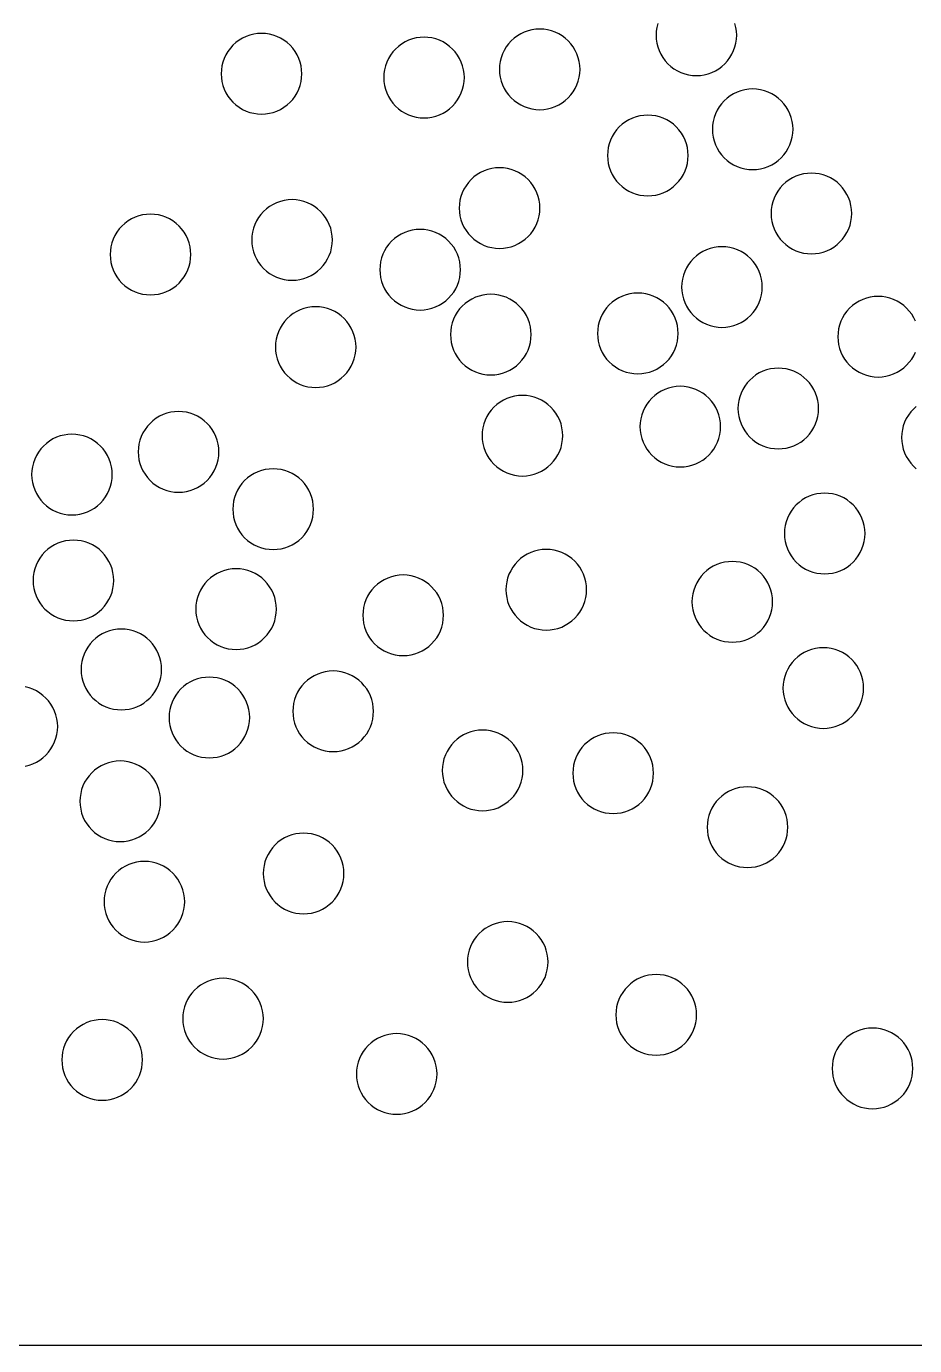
# Model space of a CAD drawing. Header units: millimetres. Extents: x 0 to 406, y 0 to 84.
# Drawn here: x 341.01 to 374.05, y 0 to 49.06 of the extents above; entities that cross this region are included whole.
import ezdxf

# ---------------------------------------------------------------- set-up
doc = ezdxf.new("R2010")
doc.units = ezdxf.units.MM

msp = doc.modelspace()

# ---------------------------------------------------------------- linework, layer by layer
at = {"color": 0}
for points in [[(0, 0), (0, 83.82), (406.4, 83.82), (406.4, 0), (0, 0)], [(364.494, 49.168), (364.459, 49.025), (364.437, 48.88), (364.43, 48.733), (364.437, 48.586), (364.459, 48.44), (364.494, 48.297), (364.544, 48.159), (364.607, 48.026), (364.683, 47.899), (364.77, 47.781), (364.869, 47.672), (364.978, 47.573), (365.096, 47.486), (365.223, 47.41), (365.356, 47.347), (365.494, 47.297), (365.637, 47.262), (365.783, 47.24), (365.93, 47.233), (366.077, 47.24), (366.222, 47.262), (366.365, 47.297), (366.504, 47.347), (366.637, 47.41), (366.763, 47.486), (366.881, 47.573), (366.99, 47.672)], [(366.99, 47.672), (367.089, 47.781), (367.177, 47.899), (367.253, 48.026), (367.316, 48.159), (367.365, 48.297), (367.401, 48.44), (367.423, 48.586), (367.43, 48.733), (367.423, 48.88), (367.401, 49.025), (367.365, 49.168)], [(350.816, 46.238), (350.915, 46.347), (351.002, 46.465), (351.078, 46.592), (351.141, 46.725), (351.191, 46.863), (351.226, 47.006), (351.248, 47.152), (351.255, 47.299), (351.248, 47.446), (351.226, 47.591), (351.191, 47.734), (351.141, 47.873), (351.078, 48.006), (351.002, 48.132), (350.915, 48.25), (350.816, 48.359), (350.707, 48.458), (350.589, 48.546), (350.462, 48.622), (350.329, 48.685), (350.191, 48.734), (350.048, 48.77), (349.902, 48.792), (349.755, 48.799), (349.608, 48.792), (349.463, 48.77), (349.32, 48.734), (349.181, 48.685), (349.048, 48.622), (348.922, 48.546), (348.804, 48.458), (348.694, 48.359), (348.596, 48.25), (348.508, 48.132), (348.432, 48.006), (348.369, 47.873), (348.32, 47.734), (348.284, 47.591), (348.262, 47.446), (348.255, 47.299), (348.262, 47.152), (348.284, 47.006), (348.32, 46.863), (348.369, 46.725), (348.432, 46.592), (348.508, 46.465), (348.596, 46.347), (348.694, 46.238), (348.804, 46.139), (348.922, 46.052), (349.048, 45.976), (349.181, 45.913), (349.32, 45.863), (349.463, 45.828), (349.608, 45.806), (349.755, 45.799), (349.902, 45.806), (350.048, 45.828), (350.191, 45.863), (350.329, 45.913), (350.462, 45.976), (350.589, 46.052), (350.707, 46.139), (350.816, 46.238)], [(356.861, 46.098), (356.96, 46.207), (357.047, 46.325), (357.123, 46.451), (357.186, 46.584), (357.236, 46.723), (357.271, 46.866), (357.293, 47.011), (357.3, 47.158), (357.293, 47.305), (357.271, 47.451), (357.236, 47.594), (357.186, 47.732), (357.123, 47.865), (357.047, 47.992), (356.96, 48.11), (356.861, 48.219), (356.752, 48.318), (356.634, 48.406), (356.507, 48.481), (356.374, 48.544), (356.236, 48.594), (356.093, 48.63), (355.947, 48.651), (355.8, 48.658), (355.653, 48.651), (355.508, 48.63), (355.365, 48.594), (355.226, 48.544), (355.093, 48.481), (354.967, 48.406), (354.849, 48.318), (354.74, 48.219), (354.641, 48.11), (354.553, 47.992), (354.477, 47.865), (354.414, 47.732), (354.365, 47.594), (354.329, 47.451), (354.307, 47.305), (354.3, 47.158), (354.307, 47.011), (354.329, 46.866), (354.365, 46.723), (354.414, 46.584), (354.477, 46.451), (354.553, 46.325), (354.641, 46.207), (354.74, 46.098), (354.849, 45.999), (354.967, 45.911), (355.093, 45.835), (355.226, 45.773), (355.365, 45.723), (355.508, 45.687), (355.653, 45.666), (355.8, 45.658), (355.947, 45.666), (356.093, 45.687), (356.236, 45.723), (356.374, 45.773), (356.507, 45.835), (356.634, 45.911), (356.752, 45.999), (356.861, 46.098)], [(361.164, 46.401), (361.262, 46.51), (361.35, 46.628), (361.426, 46.755), (361.489, 46.888), (361.538, 47.026), (361.574, 47.169), (361.596, 47.315), (361.603, 47.462), (361.596, 47.609), (361.574, 47.754), (361.538, 47.897), (361.489, 48.036), (361.426, 48.169), (361.35, 48.295), (361.262, 48.413), (361.164, 48.522), (361.055, 48.621), (360.936, 48.709), (360.81, 48.785), (360.677, 48.848), (360.538, 48.897), (360.396, 48.933), (360.25, 48.955), (360.103, 48.962), (359.956, 48.955), (359.81, 48.933), (359.668, 48.897), (359.529, 48.848), (359.396, 48.785), (359.27, 48.709), (359.151, 48.621), (359.042, 48.522), (358.943, 48.413), (358.856, 48.295), (358.78, 48.169), (358.717, 48.036), (358.668, 47.897), (358.632, 47.754), (358.61, 47.609), (358.603, 47.462), (358.61, 47.315), (358.632, 47.169), (358.668, 47.026), (358.717, 46.888), (358.78, 46.755), (358.856, 46.628), (358.943, 46.51), (359.042, 46.401), (359.151, 46.302), (359.27, 46.215), (359.396, 46.139), (359.529, 46.076), (359.668, 46.026), (359.81, 45.991), (359.956, 45.969), (360.103, 45.962), (360.25, 45.969), (360.396, 45.991), (360.538, 46.026), (360.677, 46.076), (360.81, 46.139), (360.936, 46.215), (361.055, 46.302), (361.164, 46.401)], [(369.083, 44.174), (369.182, 44.283), (369.27, 44.402), (369.345, 44.528), (369.408, 44.661), (369.458, 44.8), (369.494, 44.942), (369.515, 45.088), (369.523, 45.235), (369.515, 45.382), (369.494, 45.528), (369.458, 45.67), (369.408, 45.809), (369.345, 45.942), (369.27, 46.068), (369.182, 46.187), (369.083, 46.296), (368.974, 46.395), (368.856, 46.482), (368.73, 46.558), (368.597, 46.621), (368.458, 46.67), (368.315, 46.706), (368.17, 46.728), (368.023, 46.735), (367.876, 46.728), (367.73, 46.706), (367.587, 46.67), (367.449, 46.621), (367.315, 46.558), (367.189, 46.482), (367.071, 46.395), (366.962, 46.296), (366.863, 46.187), (366.775, 46.068), (366.7, 45.942), (366.637, 45.809), (366.587, 45.67), (366.551, 45.528), (366.53, 45.382), (366.523, 45.235), (366.53, 45.088), (366.551, 44.942), (366.587, 44.8), (366.637, 44.661), (366.7, 44.528), (366.775, 44.402), (366.863, 44.283), (366.962, 44.174), (367.071, 44.075), (367.189, 43.988), (367.315, 43.912), (367.449, 43.849), (367.587, 43.8), (367.73, 43.764), (367.876, 43.742), (368.023, 43.735), (368.17, 43.742), (368.315, 43.764), (368.458, 43.8), (368.597, 43.849), (368.73, 43.912), (368.856, 43.988), (368.974, 44.075), (369.083, 44.174)], [(365.183, 43.2), (365.282, 43.309), (365.37, 43.427), (365.445, 43.553), (365.508, 43.686), (365.558, 43.825), (365.594, 43.968), (365.615, 44.113), (365.623, 44.26), (365.615, 44.407), (365.594, 44.553), (365.558, 44.696), (365.508, 44.834), (365.445, 44.967), (365.37, 45.094), (365.282, 45.212), (365.183, 45.321), (365.074, 45.42), (364.956, 45.508), (364.83, 45.583), (364.697, 45.646), (364.558, 45.696), (364.415, 45.732), (364.27, 45.753), (364.123, 45.76), (363.976, 45.753), (363.83, 45.732), (363.687, 45.696), (363.549, 45.646), (363.415, 45.583), (363.289, 45.508), (363.171, 45.42), (363.062, 45.321), (362.963, 45.212), (362.875, 45.094), (362.8, 44.967), (362.737, 44.834), (362.687, 44.696), (362.651, 44.553), (362.63, 44.407), (362.623, 44.26), (362.63, 44.113), (362.651, 43.968), (362.687, 43.825), (362.737, 43.686), (362.8, 43.553), (362.875, 43.427), (362.963, 43.309), (363.062, 43.2), (363.171, 43.101), (363.289, 43.013), (363.415, 42.938), (363.549, 42.875), (363.687, 42.825), (363.83, 42.789), (363.976, 42.768), (364.123, 42.76), (364.27, 42.768), (364.415, 42.789), (364.558, 42.825), (364.697, 42.875), (364.83, 42.938), (364.956, 43.013), (365.074, 43.101), (365.183, 43.2)], [(359.669, 41.243), (359.768, 41.352), (359.856, 41.47), (359.931, 41.596), (359.994, 41.729), (360.044, 41.868), (360.08, 42.011), (360.101, 42.156), (360.108, 42.303), (360.101, 42.45), (360.08, 42.596), (360.044, 42.739), (359.994, 42.877), (359.931, 43.011), (359.856, 43.137), (359.768, 43.255), (359.669, 43.364), (359.56, 43.463), (359.442, 43.551), (359.315, 43.626), (359.182, 43.689), (359.044, 43.739), (358.901, 43.775), (358.755, 43.796), (358.608, 43.803), (358.461, 43.796), (358.316, 43.775), (358.173, 43.739), (358.034, 43.689), (357.901, 43.626), (357.775, 43.551), (357.657, 43.463), (357.548, 43.364), (357.449, 43.255), (357.361, 43.137), (357.285, 43.011), (357.223, 42.877), (357.173, 42.739), (357.137, 42.596), (357.116, 42.45), (357.108, 42.303), (357.116, 42.156), (357.137, 42.011), (357.173, 41.868), (357.223, 41.729), (357.285, 41.596), (357.361, 41.47), (357.449, 41.352), (357.548, 41.243), (357.657, 41.144), (357.775, 41.056), (357.901, 40.981), (358.034, 40.918), (358.173, 40.868), (358.316, 40.832), (358.461, 40.811), (358.608, 40.803), (358.755, 40.811), (358.901, 40.832), (359.044, 40.868), (359.182, 40.918), (359.315, 40.981), (359.442, 41.056), (359.56, 41.144), (359.669, 41.243)], [(371.269, 41.043), (371.368, 41.152), (371.456, 41.27), (371.531, 41.396), (371.594, 41.529), (371.644, 41.668), (371.68, 41.811), (371.701, 41.956), (371.709, 42.103), (371.701, 42.25), (371.68, 42.396), (371.644, 42.539), (371.594, 42.677), (371.531, 42.81), (371.456, 42.937), (371.368, 43.055), (371.269, 43.164), (371.16, 43.263), (371.042, 43.35), (370.916, 43.426), (370.783, 43.489), (370.644, 43.539), (370.501, 43.574), (370.356, 43.596), (370.209, 43.603), (370.061, 43.596), (369.916, 43.574), (369.773, 43.539), (369.634, 43.489), (369.501, 43.426), (369.375, 43.35), (369.257, 43.263), (369.148, 43.164), (369.049, 43.055), (368.961, 42.937), (368.886, 42.81), (368.823, 42.677), (368.773, 42.539), (368.737, 42.396), (368.716, 42.25), (368.709, 42.103), (368.716, 41.956), (368.737, 41.811), (368.773, 41.668), (368.823, 41.529), (368.886, 41.396), (368.961, 41.27), (369.049, 41.152), (369.148, 41.043), (369.257, 40.944), (369.375, 40.856), (369.501, 40.78), (369.634, 40.717), (369.773, 40.668), (369.916, 40.632), (370.061, 40.61), (370.209, 40.603), (370.356, 40.61), (370.501, 40.632), (370.644, 40.668), (370.783, 40.717), (370.916, 40.78), (371.042, 40.856), (371.16, 40.944), (371.269, 41.043)], [(351.952, 40.057), (352.051, 40.166), (352.139, 40.284), (352.214, 40.411), (352.277, 40.544), (352.327, 40.682), (352.363, 40.825), (352.384, 40.971), (352.392, 41.118), (352.384, 41.265), (352.363, 41.41), (352.327, 41.553), (352.277, 41.692), (352.214, 41.825), (352.139, 41.951), (352.051, 42.069), (351.952, 42.178), (351.843, 42.277), (351.725, 42.365), (351.599, 42.441), (351.466, 42.503), (351.327, 42.553), (351.184, 42.589), (351.039, 42.61), (350.892, 42.618), (350.745, 42.61), (350.599, 42.589), (350.456, 42.553), (350.318, 42.503), (350.184, 42.441), (350.058, 42.365), (349.94, 42.277), (349.831, 42.178), (349.732, 42.069), (349.644, 41.951), (349.569, 41.825), (349.506, 41.692), (349.456, 41.553), (349.42, 41.41), (349.399, 41.265), (349.392, 41.118), (349.399, 40.971), (349.42, 40.825), (349.456, 40.682), (349.506, 40.544), (349.569, 40.411), (349.644, 40.284), (349.732, 40.166), (349.831, 40.057), (349.94, 39.958), (350.058, 39.87), (350.184, 39.795), (350.318, 39.732), (350.456, 39.682), (350.599, 39.646), (350.745, 39.625), (350.892, 39.618), (351.039, 39.625), (351.184, 39.646), (351.327, 39.682), (351.466, 39.732), (351.599, 39.795), (351.725, 39.87), (351.843, 39.958), (351.952, 40.057)], [(346.686, 39.516), (346.785, 39.625), (346.872, 39.743), (346.948, 39.87), (347.011, 40.003), (347.06, 40.141), (347.096, 40.284), (347.118, 40.43), (347.125, 40.577), (347.118, 40.724), (347.096, 40.869), (347.06, 41.012), (347.011, 41.151), (346.948, 41.284), (346.872, 41.41), (346.785, 41.528), (346.686, 41.637), (346.577, 41.736), (346.458, 41.824), (346.332, 41.9), (346.199, 41.963), (346.06, 42.012), (345.918, 42.048), (345.772, 42.07), (345.625, 42.077), (345.478, 42.07), (345.332, 42.048), (345.19, 42.012), (345.051, 41.963), (344.918, 41.9), (344.792, 41.824), (344.673, 41.736), (344.564, 41.637), (344.465, 41.528), (344.378, 41.41), (344.302, 41.284), (344.239, 41.151), (344.19, 41.012), (344.154, 40.869), (344.132, 40.724), (344.125, 40.577), (344.132, 40.43), (344.154, 40.284), (344.19, 40.141), (344.239, 40.003), (344.302, 39.87), (344.378, 39.743), (344.465, 39.625), (344.564, 39.516), (344.673, 39.417), (344.792, 39.33), (344.918, 39.254), (345.051, 39.191), (345.19, 39.141), (345.332, 39.106), (345.478, 39.084), (345.625, 39.077), (345.772, 39.084), (345.918, 39.106), (346.06, 39.141), (346.199, 39.191), (346.332, 39.254), (346.458, 39.33), (346.577, 39.417), (346.686, 39.516)], [(356.715, 38.952), (356.814, 39.061), (356.902, 39.179), (356.977, 39.305), (357.04, 39.438), (357.09, 39.577), (357.126, 39.72), (357.147, 39.865), (357.154, 40.012), (357.147, 40.159), (357.126, 40.305), (357.09, 40.448), (357.04, 40.586), (356.977, 40.719), (356.902, 40.846), (356.814, 40.964), (356.715, 41.073), (356.606, 41.172), (356.488, 41.259), (356.362, 41.335), (356.228, 41.398), (356.09, 41.448), (355.947, 41.483), (355.801, 41.505), (355.654, 41.512), (355.507, 41.505), (355.362, 41.483), (355.219, 41.448), (355.08, 41.398), (354.947, 41.335), (354.821, 41.259), (354.703, 41.172), (354.594, 41.073), (354.495, 40.964), (354.407, 40.846), (354.332, 40.719), (354.269, 40.586), (354.219, 40.448), (354.183, 40.305), (354.162, 40.159), (354.154, 40.012), (354.162, 39.865), (354.183, 39.72), (354.219, 39.577), (354.269, 39.438), (354.332, 39.305), (354.407, 39.179), (354.495, 39.061), (354.594, 38.952), (354.703, 38.853), (354.821, 38.765), (354.947, 38.689), (355.08, 38.626), (355.219, 38.577), (355.362, 38.541), (355.507, 38.519), (355.654, 38.512), (355.801, 38.519), (355.947, 38.541), (356.09, 38.577), (356.228, 38.626), (356.362, 38.689), (356.488, 38.765), (356.606, 38.853), (356.715, 38.952)], [(367.943, 38.309), (368.042, 38.418), (368.129, 38.536), (368.205, 38.662), (368.268, 38.795), (368.318, 38.934), (368.353, 39.077), (368.375, 39.222), (368.382, 39.369), (368.375, 39.516), (368.353, 39.662), (368.318, 39.805), (368.268, 39.943), (368.205, 40.076), (368.129, 40.203), (368.042, 40.321), (367.943, 40.43), (367.834, 40.529), (367.715, 40.616), (367.589, 40.692), (367.456, 40.755), (367.318, 40.805), (367.175, 40.84), (367.029, 40.862), (366.882, 40.869), (366.735, 40.862), (366.589, 40.84), (366.447, 40.805), (366.308, 40.755), (366.175, 40.692), (366.049, 40.616), (365.931, 40.529), (365.821, 40.43), (365.723, 40.321), (365.635, 40.203), (365.559, 40.076), (365.496, 39.943), (365.447, 39.805), (365.411, 39.662), (365.389, 39.516), (365.382, 39.369), (365.389, 39.222), (365.411, 39.077), (365.447, 38.934), (365.496, 38.795), (365.559, 38.662), (365.635, 38.536), (365.723, 38.418), (365.821, 38.309), (365.931, 38.21), (366.049, 38.122), (366.175, 38.046), (366.308, 37.983), (366.447, 37.934), (366.589, 37.898), (366.735, 37.876), (366.882, 37.869), (367.029, 37.876), (367.175, 37.898), (367.318, 37.934), (367.456, 37.983), (367.589, 38.046), (367.715, 38.122), (367.834, 38.21), (367.943, 38.309)], [(359.344, 36.538), (359.443, 36.647), (359.531, 36.766), (359.606, 36.892), (359.669, 37.025), (359.719, 37.164), (359.755, 37.306), (359.776, 37.452), (359.783, 37.599), (359.776, 37.746), (359.755, 37.892), (359.719, 38.034), (359.669, 38.173), (359.606, 38.306), (359.531, 38.432), (359.443, 38.551), (359.344, 38.66), (359.235, 38.759), (359.117, 38.846), (358.99, 38.922), (358.857, 38.985), (358.719, 39.034), (358.576, 39.07), (358.43, 39.092), (358.283, 39.099), (358.136, 39.092), (357.991, 39.07), (357.848, 39.034), (357.709, 38.985), (357.576, 38.922), (357.45, 38.846), (357.332, 38.759), (357.223, 38.66), (357.124, 38.551), (357.036, 38.432), (356.961, 38.306), (356.898, 38.173), (356.848, 38.034), (356.812, 37.892), (356.791, 37.746), (356.783, 37.599), (356.791, 37.452), (356.812, 37.306), (356.848, 37.164), (356.898, 37.025), (356.961, 36.892), (357.036, 36.766), (357.124, 36.647), (357.223, 36.538), (357.332, 36.44), (357.45, 36.352), (357.576, 36.276), (357.709, 36.213), (357.848, 36.164), (357.991, 36.128), (358.136, 36.106), (358.283, 36.099), (358.43, 36.106), (358.576, 36.128), (358.719, 36.164), (358.857, 36.213), (358.99, 36.276), (359.117, 36.352), (359.235, 36.44), (359.344, 36.538)], [(364.812, 36.581), (364.911, 36.69), (364.999, 36.808), (365.074, 36.935), (365.137, 37.068), (365.187, 37.206), (365.223, 37.349), (365.244, 37.495), (365.252, 37.642), (365.244, 37.789), (365.223, 37.934), (365.187, 38.077), (365.137, 38.216), (365.074, 38.349), (364.999, 38.475), (364.911, 38.593), (364.812, 38.702), (364.703, 38.801), (364.585, 38.889), (364.459, 38.965), (364.326, 39.028), (364.187, 39.077), (364.044, 39.113), (363.899, 39.134), (363.752, 39.142), (363.605, 39.134), (363.459, 39.113), (363.316, 39.077), (363.178, 39.028), (363.045, 38.965), (362.918, 38.889), (362.8, 38.801), (362.691, 38.702), (362.592, 38.593), (362.504, 38.475), (362.429, 38.349), (362.366, 38.216), (362.316, 38.077), (362.28, 37.934), (362.259, 37.789), (362.252, 37.642), (362.259, 37.495), (362.28, 37.349), (362.316, 37.206), (362.366, 37.068), (362.429, 36.935), (362.504, 36.808), (362.592, 36.69), (362.691, 36.581), (362.8, 36.482), (362.918, 36.394), (363.045, 36.319), (363.178, 36.256), (363.316, 36.206), (363.459, 36.171), (363.605, 36.149), (363.752, 36.142), (363.899, 36.149), (364.044, 36.171), (364.187, 36.206), (364.326, 36.256), (364.459, 36.319), (364.585, 36.394), (364.703, 36.482), (364.812, 36.581)], [(374.075, 38.094), (374.012, 38.227), (373.937, 38.353), (373.849, 38.472), (373.75, 38.581), (373.641, 38.679), (373.523, 38.767), (373.396, 38.843), (373.263, 38.906), (373.125, 38.955), (372.982, 38.991), (372.836, 39.013), (372.689, 39.02), (372.542, 39.013), (372.397, 38.991), (372.254, 38.955), (372.115, 38.906), (371.982, 38.843), (371.856, 38.767), (371.738, 38.679), (371.629, 38.581), (371.53, 38.472), (371.442, 38.353), (371.366, 38.227), (371.304, 38.094), (371.254, 37.955), (371.218, 37.813), (371.197, 37.667), (371.189, 37.52), (371.197, 37.373), (371.218, 37.227), (371.254, 37.084), (371.304, 36.946), (371.366, 36.813), (371.442, 36.687), (371.53, 36.568), (371.629, 36.459), (371.738, 36.36), (371.856, 36.273), (371.982, 36.197), (372.115, 36.134), (372.254, 36.085), (372.397, 36.049), (372.542, 36.027), (372.689, 36.02), (372.836, 36.027), (372.982, 36.049), (373.125, 36.085), (373.263, 36.134), (373.396, 36.197), (373.523, 36.273), (373.641, 36.36), (373.75, 36.459)], [(352.831, 36.073), (352.93, 36.182), (353.017, 36.3), (353.093, 36.426), (353.156, 36.559), (353.206, 36.698), (353.241, 36.841), (353.263, 36.986), (353.27, 37.133), (353.263, 37.28), (353.241, 37.426), (353.206, 37.569), (353.156, 37.707), (353.093, 37.84), (353.017, 37.967), (352.93, 38.085), (352.831, 38.194), (352.722, 38.293), (352.603, 38.381), (352.477, 38.456), (352.344, 38.519), (352.206, 38.569), (352.063, 38.605), (351.917, 38.626), (351.77, 38.633), (351.623, 38.626), (351.477, 38.605), (351.335, 38.569), (351.196, 38.519), (351.063, 38.456), (350.937, 38.381), (350.819, 38.293), (350.709, 38.194), (350.611, 38.085), (350.523, 37.967), (350.447, 37.84), (350.384, 37.707), (350.335, 37.569), (350.299, 37.426), (350.277, 37.28), (350.27, 37.133), (350.277, 36.986), (350.299, 36.841), (350.335, 36.698), (350.384, 36.559), (350.447, 36.426), (350.523, 36.3), (350.611, 36.182), (350.709, 36.073), (350.819, 35.974), (350.937, 35.886), (351.063, 35.811), (351.196, 35.748), (351.335, 35.698), (351.477, 35.662), (351.623, 35.641), (351.77, 35.633), (351.917, 35.641), (352.063, 35.662), (352.206, 35.698), (352.344, 35.748), (352.477, 35.811), (352.603, 35.886), (352.722, 35.974), (352.831, 36.073)], [(373.75, 36.459), (373.849, 36.568), (373.937, 36.687), (374.012, 36.813), (374.075, 36.946)], [(370.036, 33.789), (370.135, 33.898), (370.223, 34.016), (370.298, 34.142), (370.361, 34.275), (370.411, 34.414), (370.447, 34.557), (370.468, 34.702), (370.476, 34.849), (370.468, 34.996), (370.447, 35.142), (370.411, 35.285), (370.361, 35.423), (370.298, 35.556), (370.223, 35.683), (370.135, 35.801), (370.036, 35.91), (369.927, 36.009), (369.809, 36.097), (369.683, 36.172), (369.55, 36.235), (369.411, 36.285), (369.268, 36.321), (369.123, 36.342), (368.976, 36.349), (368.829, 36.342), (368.683, 36.321), (368.54, 36.285), (368.402, 36.235), (368.268, 36.172), (368.142, 36.097), (368.024, 36.009), (367.915, 35.91), (367.816, 35.801), (367.728, 35.683), (367.653, 35.556), (367.59, 35.423), (367.54, 35.285), (367.504, 35.142), (367.483, 34.996), (367.476, 34.849), (367.483, 34.702), (367.504, 34.557), (367.54, 34.414), (367.59, 34.275), (367.653, 34.142), (367.728, 34.016), (367.816, 33.898), (367.915, 33.789), (368.024, 33.69), (368.142, 33.602), (368.268, 33.526), (368.402, 33.464), (368.54, 33.414), (368.683, 33.378), (368.829, 33.357), (368.976, 33.349), (369.123, 33.357), (369.268, 33.378), (369.411, 33.414), (369.55, 33.464), (369.683, 33.526), (369.809, 33.602), (369.927, 33.69), (370.036, 33.789)], [(360.52, 32.779), (360.618, 32.888), (360.706, 33.006), (360.782, 33.133), (360.845, 33.266), (360.894, 33.404), (360.93, 33.547), (360.952, 33.693), (360.959, 33.84), (360.952, 33.987), (360.93, 34.132), (360.894, 34.275), (360.845, 34.414), (360.782, 34.547), (360.706, 34.673), (360.618, 34.791), (360.52, 34.9), (360.41, 34.999), (360.292, 35.087), (360.166, 35.163), (360.033, 35.226), (359.894, 35.275), (359.751, 35.311), (359.606, 35.333), (359.459, 35.34), (359.312, 35.333), (359.166, 35.311), (359.023, 35.275), (358.885, 35.226), (358.752, 35.163), (358.626, 35.087), (358.507, 34.999), (358.398, 34.9), (358.299, 34.791), (358.212, 34.673), (358.136, 34.547), (358.073, 34.414), (358.023, 34.275), (357.988, 34.132), (357.966, 33.987), (357.959, 33.84), (357.966, 33.693), (357.988, 33.547), (358.023, 33.404), (358.073, 33.266), (358.136, 33.133), (358.212, 33.006), (358.299, 32.888), (358.398, 32.779), (358.507, 32.68), (358.626, 32.593), (358.752, 32.517), (358.885, 32.454), (359.023, 32.404), (359.166, 32.369), (359.312, 32.347), (359.459, 32.34), (359.606, 32.347), (359.751, 32.369), (359.894, 32.404), (360.033, 32.454), (360.166, 32.517), (360.292, 32.593), (360.41, 32.68), (360.52, 32.779)], [(366.391, 33.115), (366.49, 33.224), (366.578, 33.342), (366.653, 33.469), (366.716, 33.602), (366.766, 33.74), (366.801, 33.883), (366.823, 34.029), (366.83, 34.176), (366.823, 34.323), (366.801, 34.468), (366.766, 34.611), (366.716, 34.75), (366.653, 34.883), (366.578, 35.009), (366.49, 35.127), (366.391, 35.237), (366.282, 35.335), (366.164, 35.423), (366.037, 35.499), (365.904, 35.562), (365.766, 35.611), (365.623, 35.647), (365.477, 35.669), (365.33, 35.676), (365.183, 35.669), (365.038, 35.647), (364.895, 35.611), (364.756, 35.562), (364.623, 35.499), (364.497, 35.423), (364.379, 35.335), (364.27, 35.237), (364.171, 35.127), (364.083, 35.009), (364.007, 34.883), (363.944, 34.75), (363.895, 34.611), (363.859, 34.468), (363.838, 34.323), (363.83, 34.176), (363.838, 34.029), (363.859, 33.883), (363.895, 33.74), (363.944, 33.602), (364.007, 33.469), (364.083, 33.342), (364.171, 33.224), (364.27, 33.115), (364.379, 33.016), (364.497, 32.929), (364.623, 32.853), (364.756, 32.79), (364.895, 32.74), (365.038, 32.705), (365.183, 32.683), (365.33, 32.676), (365.477, 32.683), (365.623, 32.705), (365.766, 32.74), (365.904, 32.79), (366.037, 32.853), (366.164, 32.929), (366.282, 33.016), (366.391, 33.115)], [(374.11, 34.931), (374.001, 34.832), (373.902, 34.723), (373.814, 34.605), (373.738, 34.479), (373.675, 34.345), (373.626, 34.207), (373.59, 34.064), (373.568, 33.918), (373.561, 33.771), (373.568, 33.624), (373.59, 33.479), (373.626, 33.336), (373.675, 33.197), (373.738, 33.064), (373.814, 32.938), (373.902, 32.82), (374.001, 32.711), (374.11, 32.612)], [(347.73, 32.177), (347.828, 32.286), (347.916, 32.404), (347.992, 32.531), (348.055, 32.664), (348.104, 32.802), (348.14, 32.945), (348.162, 33.091), (348.169, 33.238), (348.162, 33.385), (348.14, 33.53), (348.104, 33.673), (348.055, 33.812), (347.992, 33.945), (347.916, 34.071), (347.828, 34.189), (347.73, 34.298), (347.62, 34.397), (347.502, 34.485), (347.376, 34.561), (347.243, 34.624), (347.104, 34.673), (346.962, 34.709), (346.816, 34.731), (346.669, 34.738), (346.522, 34.731), (346.376, 34.709), (346.233, 34.673), (346.095, 34.624), (345.962, 34.561), (345.836, 34.485), (345.717, 34.397), (345.608, 34.298), (345.509, 34.189), (345.422, 34.071), (345.346, 33.945), (345.283, 33.812), (345.233, 33.673), (345.198, 33.53), (345.176, 33.385), (345.169, 33.238), (345.176, 33.091), (345.198, 32.945), (345.233, 32.802), (345.283, 32.664), (345.346, 32.531), (345.422, 32.404), (345.509, 32.286), (345.608, 32.177), (345.717, 32.078), (345.836, 31.991), (345.962, 31.915), (346.095, 31.852), (346.233, 31.802), (346.376, 31.767), (346.522, 31.745), (346.669, 31.738), (346.816, 31.745), (346.962, 31.767), (347.104, 31.802), (347.243, 31.852), (347.376, 31.915), (347.502, 31.991), (347.62, 32.078), (347.73, 32.177)], [(343.764, 31.333), (343.863, 31.442), (343.951, 31.56), (344.027, 31.687), (344.09, 31.82), (344.139, 31.958), (344.175, 32.101), (344.197, 32.247), (344.204, 32.394), (344.197, 32.541), (344.175, 32.686), (344.139, 32.829), (344.09, 32.968), (344.027, 33.101), (343.951, 33.227), (343.863, 33.345), (343.764, 33.454), (343.655, 33.553), (343.537, 33.641), (343.411, 33.717), (343.278, 33.78), (343.139, 33.829), (342.996, 33.865), (342.851, 33.886), (342.704, 33.894), (342.557, 33.886), (342.411, 33.865), (342.268, 33.829), (342.13, 33.78), (341.997, 33.717), (341.87, 33.641), (341.752, 33.553), (341.643, 33.454), (341.544, 33.345), (341.457, 33.227), (341.381, 33.101), (341.318, 32.968), (341.268, 32.829), (341.233, 32.686), (341.211, 32.541), (341.204, 32.394), (341.211, 32.247), (341.233, 32.101), (341.268, 31.958), (341.318, 31.82), (341.381, 31.687), (341.457, 31.56), (341.544, 31.442), (341.643, 31.333), (341.752, 31.234), (341.87, 31.146), (341.997, 31.071), (342.13, 31.008), (342.268, 30.958), (342.411, 30.923), (342.557, 30.901), (342.704, 30.894), (342.851, 30.901), (342.996, 30.923), (343.139, 30.958), (343.278, 31.008), (343.411, 31.071), (343.537, 31.146), (343.655, 31.234), (343.764, 31.333)], [(351.249, 30.046), (351.348, 30.155), (351.436, 30.273), (351.511, 30.4), (351.574, 30.533), (351.624, 30.671), (351.66, 30.814), (351.681, 30.96), (351.688, 31.107), (351.681, 31.254), (351.66, 31.399), (351.624, 31.542), (351.574, 31.681), (351.511, 31.814), (351.436, 31.94), (351.348, 32.058), (351.249, 32.167), (351.14, 32.266), (351.022, 32.354), (350.895, 32.429), (350.762, 32.492), (350.624, 32.542), (350.481, 32.578), (350.335, 32.599), (350.188, 32.607), (350.041, 32.599), (349.896, 32.578), (349.753, 32.542), (349.614, 32.492), (349.481, 32.429), (349.355, 32.354), (349.237, 32.266), (349.128, 32.167), (349.029, 32.058), (348.941, 31.94), (348.865, 31.814), (348.803, 31.681), (348.753, 31.542), (348.717, 31.399), (348.696, 31.254), (348.688, 31.107), (348.696, 30.96), (348.717, 30.814), (348.753, 30.671), (348.803, 30.533), (348.865, 30.4), (348.941, 30.273), (349.029, 30.155), (349.128, 30.046), (349.237, 29.947), (349.355, 29.859), (349.481, 29.784), (349.614, 29.721), (349.753, 29.671), (349.896, 29.635), (350.041, 29.614), (350.188, 29.607), (350.335, 29.614), (350.481, 29.635), (350.624, 29.671), (350.762, 29.721), (350.895, 29.784), (351.022, 29.859), (351.14, 29.947), (351.249, 30.046)], [(371.762, 29.141), (371.861, 29.25), (371.948, 29.368), (372.024, 29.495), (372.087, 29.628), (372.137, 29.766), (372.172, 29.909), (372.194, 30.055), (372.201, 30.202), (372.194, 30.349), (372.172, 30.494), (372.137, 30.637), (372.087, 30.776), (372.024, 30.909), (371.948, 31.035), (371.861, 31.153), (371.762, 31.262), (371.653, 31.361), (371.535, 31.449), (371.408, 31.525), (371.275, 31.588), (371.137, 31.637), (370.994, 31.673), (370.848, 31.695), (370.701, 31.702), (370.554, 31.695), (370.409, 31.673), (370.266, 31.637), (370.127, 31.588), (369.994, 31.525), (369.868, 31.449), (369.75, 31.361), (369.641, 31.262), (369.542, 31.153), (369.454, 31.035), (369.378, 30.909), (369.315, 30.776), (369.266, 30.637), (369.23, 30.494), (369.208, 30.349), (369.201, 30.202), (369.208, 30.055), (369.23, 29.909), (369.266, 29.766), (369.315, 29.628), (369.378, 29.495), (369.454, 29.368), (369.542, 29.25), (369.641, 29.141), (369.75, 29.042), (369.868, 28.955), (369.994, 28.879), (370.127, 28.816), (370.266, 28.766), (370.409, 28.731), (370.554, 28.709), (370.701, 28.702), (370.848, 28.709), (370.994, 28.731), (371.137, 28.766), (371.275, 28.816), (371.408, 28.879), (371.535, 28.955), (371.653, 29.042), (371.762, 29.141)], [(343.82, 27.394), (343.919, 27.503), (344.007, 27.621), (344.082, 27.747), (344.145, 27.881), (344.195, 28.019), (344.231, 28.162), (344.252, 28.308), (344.259, 28.455), (344.252, 28.602), (344.231, 28.747), (344.195, 28.89), (344.145, 29.029), (344.082, 29.162), (344.007, 29.288), (343.919, 29.406), (343.82, 29.515), (343.711, 29.614), (343.593, 29.702), (343.467, 29.777), (343.333, 29.84), (343.195, 29.89), (343.052, 29.926), (342.906, 29.947), (342.759, 29.955), (342.612, 29.947), (342.467, 29.926), (342.324, 29.89), (342.185, 29.84), (342.052, 29.777), (341.926, 29.702), (341.808, 29.614), (341.699, 29.515), (341.6, 29.406), (341.512, 29.288), (341.437, 29.162), (341.374, 29.029), (341.324, 28.89), (341.288, 28.747), (341.267, 28.602), (341.259, 28.455), (341.267, 28.308), (341.288, 28.162), (341.324, 28.019), (341.374, 27.881), (341.437, 27.747), (341.512, 27.621), (341.6, 27.503), (341.699, 27.394), (341.808, 27.295), (341.926, 27.207), (342.052, 27.132), (342.185, 27.069), (342.324, 27.019), (342.467, 26.983), (342.612, 26.962), (342.759, 26.955), (342.906, 26.962), (343.052, 26.983), (343.195, 27.019), (343.333, 27.069), (343.467, 27.132), (343.593, 27.207), (343.711, 27.295), (343.82, 27.394)], [(361.406, 27.05), (361.505, 27.159), (361.592, 27.277), (361.668, 27.403), (361.731, 27.536), (361.78, 27.675), (361.816, 27.818), (361.838, 27.963), (361.845, 28.11), (361.838, 28.257), (361.816, 28.403), (361.78, 28.546), (361.731, 28.684), (361.668, 28.817), (361.592, 28.944), (361.505, 29.062), (361.406, 29.171), (361.297, 29.27), (361.178, 29.357), (361.052, 29.433), (360.919, 29.496), (360.78, 29.546), (360.638, 29.581), (360.492, 29.603), (360.345, 29.61), (360.198, 29.603), (360.052, 29.581), (359.91, 29.546), (359.771, 29.496), (359.638, 29.433), (359.512, 29.357), (359.393, 29.27), (359.284, 29.171), (359.186, 29.062), (359.098, 28.944), (359.022, 28.817), (358.959, 28.684), (358.91, 28.546), (358.874, 28.403), (358.852, 28.257), (358.845, 28.11), (358.852, 27.963), (358.874, 27.818), (358.91, 27.675), (358.959, 27.536), (359.022, 27.403), (359.098, 27.277), (359.186, 27.159), (359.284, 27.05), (359.393, 26.951), (359.512, 26.863), (359.638, 26.787), (359.771, 26.724), (359.91, 26.675), (360.052, 26.639), (360.198, 26.617), (360.345, 26.61), (360.492, 26.617), (360.638, 26.639), (360.78, 26.675), (360.919, 26.724), (361.052, 26.787), (361.178, 26.863), (361.297, 26.951), (361.406, 27.05)], [(368.327, 26.6), (368.426, 26.71), (368.513, 26.828), (368.589, 26.954), (368.652, 27.087), (368.702, 27.226), (368.737, 27.369), (368.759, 27.514), (368.766, 27.661), (368.759, 27.808), (368.737, 27.954), (368.702, 28.097), (368.652, 28.235), (368.589, 28.368), (368.513, 28.495), (368.426, 28.613), (368.327, 28.722), (368.218, 28.821), (368.1, 28.908), (367.973, 28.984), (367.84, 29.047), (367.702, 29.097), (367.559, 29.132), (367.413, 29.154), (367.266, 29.161), (367.119, 29.154), (366.974, 29.132), (366.831, 29.097), (366.692, 29.047), (366.559, 28.984), (366.433, 28.908), (366.315, 28.821), (366.206, 28.722), (366.107, 28.613), (366.019, 28.495), (365.943, 28.368), (365.88, 28.235), (365.831, 28.097), (365.795, 27.954), (365.773, 27.808), (365.766, 27.661), (365.773, 27.514), (365.795, 27.369), (365.831, 27.226), (365.88, 27.087), (365.943, 26.954), (366.019, 26.828), (366.107, 26.71), (366.206, 26.6), (366.315, 26.502), (366.433, 26.414), (366.559, 26.338), (366.692, 26.275), (366.831, 26.226), (366.974, 26.19), (367.119, 26.168), (367.266, 26.161), (367.413, 26.168), (367.559, 26.19), (367.702, 26.226), (367.84, 26.275), (367.973, 26.338), (368.1, 26.414), (368.218, 26.502), (368.327, 26.6)], [(349.87, 26.329), (349.969, 26.438), (350.057, 26.556), (350.133, 26.682), (350.196, 26.815), (350.245, 26.954), (350.281, 27.097), (350.302, 27.242), (350.31, 27.389), (350.302, 27.536), (350.281, 27.682), (350.245, 27.825), (350.196, 27.963), (350.133, 28.097), (350.057, 28.223), (349.969, 28.341), (349.87, 28.45), (349.761, 28.549), (349.643, 28.637), (349.517, 28.712), (349.384, 28.775), (349.245, 28.825), (349.102, 28.861), (348.957, 28.882), (348.81, 28.889), (348.663, 28.882), (348.517, 28.861), (348.374, 28.825), (348.236, 28.775), (348.103, 28.712), (347.976, 28.637), (347.858, 28.549), (347.749, 28.45), (347.65, 28.341), (347.563, 28.223), (347.487, 28.097), (347.424, 27.963), (347.374, 27.825), (347.339, 27.682), (347.317, 27.536), (347.31, 27.389), (347.317, 27.242), (347.339, 27.097), (347.374, 26.954), (347.424, 26.815), (347.487, 26.682), (347.563, 26.556), (347.65, 26.438), (347.749, 26.329), (347.858, 26.23), (347.976, 26.142), (348.103, 26.067), (348.236, 26.004), (348.374, 25.954), (348.517, 25.918), (348.663, 25.897), (348.81, 25.889), (348.957, 25.897), (349.102, 25.918), (349.245, 25.954), (349.384, 26.004), (349.517, 26.067), (349.643, 26.142), (349.761, 26.23), (349.87, 26.329)], [(356.083, 26.098), (356.182, 26.207), (356.27, 26.325), (356.345, 26.452), (356.408, 26.585), (356.458, 26.723), (356.494, 26.866), (356.515, 27.012), (356.523, 27.159), (356.515, 27.306), (356.494, 27.451), (356.458, 27.594), (356.408, 27.733), (356.345, 27.866), (356.27, 27.992), (356.182, 28.11), (356.083, 28.22), (355.974, 28.318), (355.856, 28.406), (355.73, 28.482), (355.597, 28.545), (355.458, 28.594), (355.315, 28.63), (355.17, 28.652), (355.023, 28.659), (354.876, 28.652), (354.73, 28.63), (354.587, 28.594), (354.449, 28.545), (354.316, 28.482), (354.189, 28.406), (354.071, 28.318), (353.962, 28.22), (353.863, 28.11), (353.775, 27.992), (353.7, 27.866), (353.637, 27.733), (353.587, 27.594), (353.551, 27.451), (353.53, 27.306), (353.523, 27.159), (353.53, 27.012), (353.551, 26.866), (353.587, 26.723), (353.637, 26.585), (353.7, 26.452), (353.775, 26.325), (353.863, 26.207), (353.962, 26.098), (354.071, 25.999), (354.189, 25.912), (354.316, 25.836), (354.449, 25.773), (354.587, 25.723), (354.73, 25.688), (354.876, 25.666), (355.023, 25.659), (355.17, 25.666), (355.315, 25.688), (355.458, 25.723), (355.597, 25.773), (355.73, 25.836), (355.856, 25.912), (355.974, 25.999), (356.083, 26.098)], [(345.601, 24.084), (345.7, 24.194), (345.788, 24.312), (345.864, 24.438), (345.927, 24.571), (345.976, 24.71), (346.012, 24.852), (346.034, 24.998), (346.041, 25.145), (346.034, 25.292), (346.012, 25.438), (345.976, 25.581), (345.927, 25.719), (345.864, 25.852), (345.788, 25.978), (345.7, 26.097), (345.601, 26.206), (345.492, 26.305), (345.374, 26.392), (345.248, 26.468), (345.115, 26.531), (344.976, 26.581), (344.833, 26.616), (344.688, 26.638), (344.541, 26.645), (344.394, 26.638), (344.248, 26.616), (344.105, 26.581), (343.967, 26.531), (343.834, 26.468), (343.707, 26.392), (343.589, 26.305), (343.48, 26.206), (343.381, 26.097), (343.294, 25.978), (343.218, 25.852), (343.155, 25.719), (343.105, 25.581), (343.07, 25.438), (343.048, 25.292), (343.041, 25.145), (343.048, 24.998), (343.07, 24.852), (343.105, 24.71), (343.155, 24.571), (343.218, 24.438), (343.294, 24.312), (343.381, 24.194), (343.48, 24.084), (343.589, 23.986), (343.707, 23.898), (343.834, 23.822), (343.967, 23.759), (344.105, 23.71), (344.248, 23.674), (344.394, 23.652), (344.541, 23.645), (344.688, 23.652), (344.833, 23.674), (344.976, 23.71), (345.115, 23.759), (345.248, 23.822), (345.374, 23.898), (345.492, 23.986), (345.601, 24.084)], [(371.711, 23.394), (371.81, 23.503), (371.898, 23.621), (371.973, 23.747), (372.036, 23.88), (372.086, 24.019), (372.122, 24.162), (372.143, 24.307), (372.151, 24.454), (372.143, 24.601), (372.122, 24.747), (372.086, 24.89), (372.036, 25.028), (371.973, 25.161), (371.898, 25.288), (371.81, 25.406), (371.711, 25.515), (371.602, 25.614), (371.484, 25.702), (371.358, 25.777), (371.225, 25.84), (371.086, 25.89), (370.943, 25.926), (370.798, 25.947), (370.651, 25.954), (370.503, 25.947), (370.358, 25.926), (370.215, 25.89), (370.076, 25.84), (369.943, 25.777), (369.817, 25.702), (369.699, 25.614), (369.59, 25.515), (369.491, 25.406), (369.403, 25.288), (369.328, 25.161), (369.265, 25.028), (369.215, 24.89), (369.179, 24.747), (369.158, 24.601), (369.151, 24.454), (369.158, 24.307), (369.179, 24.162), (369.215, 24.019), (369.265, 23.88), (369.328, 23.747), (369.403, 23.621), (369.491, 23.503), (369.59, 23.394), (369.699, 23.295), (369.817, 23.207), (369.943, 23.131), (370.076, 23.069), (370.215, 23.019), (370.358, 22.983), (370.503, 22.962), (370.651, 22.954), (370.798, 22.962), (370.943, 22.983), (371.086, 23.019), (371.225, 23.069), (371.358, 23.131), (371.484, 23.207), (371.602, 23.295), (371.711, 23.394)], [(353.48, 22.529), (353.579, 22.638), (353.667, 22.756), (353.742, 22.882), (353.805, 23.015), (353.855, 23.154), (353.89, 23.297), (353.912, 23.442), (353.919, 23.589), (353.912, 23.736), (353.89, 23.882), (353.855, 24.025), (353.805, 24.163), (353.742, 24.296), (353.667, 24.423), (353.579, 24.541), (353.48, 24.65), (353.371, 24.749), (353.253, 24.836), (353.126, 24.912), (352.993, 24.975), (352.855, 25.025), (352.712, 25.06), (352.566, 25.082), (352.419, 25.089), (352.272, 25.082), (352.127, 25.06), (351.984, 25.025), (351.845, 24.975), (351.712, 24.912), (351.586, 24.836), (351.468, 24.749), (351.359, 24.65), (351.26, 24.541), (351.172, 24.423), (351.096, 24.296), (351.033, 24.163), (350.984, 24.025), (350.948, 23.882), (350.927, 23.736), (350.919, 23.589), (350.927, 23.442), (350.948, 23.297), (350.984, 23.154), (351.033, 23.015), (351.096, 22.882), (351.172, 22.756), (351.26, 22.638), (351.359, 22.529), (351.468, 22.43), (351.586, 22.342), (351.712, 22.266), (351.845, 22.203), (351.984, 22.154), (352.127, 22.118), (352.272, 22.096), (352.419, 22.089), (352.566, 22.096), (352.712, 22.118), (352.855, 22.154), (352.993, 22.203), (353.126, 22.266), (353.253, 22.342), (353.371, 22.43), (353.48, 22.529)], [(348.876, 22.298), (348.974, 22.407), (349.062, 22.526), (349.138, 22.652), (349.201, 22.785), (349.25, 22.924), (349.286, 23.066), (349.308, 23.212), (349.315, 23.359), (349.308, 23.506), (349.286, 23.652), (349.25, 23.794), (349.201, 23.933), (349.138, 24.066), (349.062, 24.192), (348.974, 24.311), (348.876, 24.42), (348.767, 24.519), (348.648, 24.606), (348.522, 24.682), (348.389, 24.745), (348.25, 24.794), (348.108, 24.83), (347.962, 24.852), (347.815, 24.859), (347.668, 24.852), (347.522, 24.83), (347.38, 24.794), (347.241, 24.745), (347.108, 24.682), (346.982, 24.606), (346.863, 24.519), (346.754, 24.42), (346.655, 24.311), (346.568, 24.192), (346.492, 24.066), (346.429, 23.933), (346.38, 23.794), (346.344, 23.652), (346.322, 23.506), (346.315, 23.359), (346.322, 23.212), (346.344, 23.066), (346.38, 22.924), (346.429, 22.785), (346.492, 22.652), (346.568, 22.526), (346.655, 22.407), (346.754, 22.298), (346.863, 22.199), (346.982, 22.112), (347.108, 22.036), (347.241, 21.973), (347.38, 21.924), (347.522, 21.888), (347.668, 21.866), (347.815, 21.859), (347.962, 21.866), (348.108, 21.888), (348.25, 21.924), (348.389, 21.973), (348.522, 22.036), (348.648, 22.112), (348.767, 22.199), (348.876, 22.298)], [(341.734, 21.962), (341.833, 22.071), (341.92, 22.189), (341.996, 22.316), (342.059, 22.449), (342.109, 22.587), (342.144, 22.73), (342.166, 22.876), (342.173, 23.023), (342.166, 23.17), (342.144, 23.315), (342.109, 23.458), (342.059, 23.597), (341.996, 23.73), (341.92, 23.856), (341.833, 23.974), (341.734, 24.083), (341.625, 24.182), (341.507, 24.27), (341.38, 24.346), (341.247, 24.409), (341.109, 24.458), (340.966, 24.494)], [(359.038, 20.33), (359.137, 20.439), (359.225, 20.558), (359.3, 20.684), (359.363, 20.817), (359.413, 20.956), (359.449, 21.098), (359.47, 21.244), (359.477, 21.391), (359.47, 21.538), (359.449, 21.684), (359.413, 21.826), (359.363, 21.965), (359.3, 22.098), (359.225, 22.224), (359.137, 22.343), (359.038, 22.452), (358.929, 22.55), (358.811, 22.638), (358.684, 22.714), (358.551, 22.777), (358.413, 22.826), (358.27, 22.862), (358.124, 22.884), (357.977, 22.891), (357.83, 22.884), (357.685, 22.862), (357.542, 22.826), (357.403, 22.777), (357.27, 22.714), (357.144, 22.638), (357.026, 22.55), (356.917, 22.452), (356.818, 22.343), (356.73, 22.224), (356.654, 22.098), (356.592, 21.965), (356.542, 21.826), (356.506, 21.684), (356.485, 21.538), (356.477, 21.391), (356.485, 21.244), (356.506, 21.098), (356.542, 20.956), (356.592, 20.817), (356.654, 20.684), (356.73, 20.558), (356.818, 20.439), (356.917, 20.33), (357.026, 20.231), (357.144, 20.144), (357.27, 20.068), (357.403, 20.005), (357.542, 19.956), (357.685, 19.92), (357.83, 19.898), (357.977, 19.891), (358.124, 19.898), (358.27, 19.92), (358.413, 19.956), (358.551, 20.005), (358.684, 20.068), (358.811, 20.144), (358.929, 20.231), (359.038, 20.33)], [(363.895, 20.228), (363.994, 20.337), (364.081, 20.455), (364.157, 20.581), (364.22, 20.714), (364.27, 20.853), (364.305, 20.996), (364.327, 21.141), (364.334, 21.288), (364.327, 21.435), (364.305, 21.581), (364.27, 21.724), (364.22, 21.862), (364.157, 21.995), (364.081, 22.122), (363.994, 22.24), (363.895, 22.349), (363.786, 22.448), (363.667, 22.536), (363.541, 22.611), (363.408, 22.674), (363.27, 22.724), (363.127, 22.76), (362.981, 22.781), (362.834, 22.788), (362.687, 22.781), (362.542, 22.76), (362.399, 22.724), (362.26, 22.674), (362.127, 22.611), (362.001, 22.536), (361.883, 22.448), (361.773, 22.349), (361.675, 22.24), (361.587, 22.122), (361.511, 21.995), (361.448, 21.862), (361.399, 21.724), (361.363, 21.581), (361.341, 21.435), (361.334, 21.288), (361.341, 21.141), (361.363, 20.996), (361.399, 20.853), (361.448, 20.714), (361.511, 20.581), (361.587, 20.455), (361.675, 20.337), (361.773, 20.228), (361.883, 20.129), (362.001, 20.041), (362.127, 19.965), (362.26, 19.903), (362.399, 19.853), (362.542, 19.817), (362.687, 19.796), (362.834, 19.788), (362.981, 19.796), (363.127, 19.817), (363.27, 19.853), (363.408, 19.903), (363.541, 19.965), (363.667, 20.041), (363.786, 20.129), (363.895, 20.228)], [(340.966, 21.552), (341.109, 21.587), (341.247, 21.637), (341.38, 21.7), (341.507, 21.775), (341.625, 21.863), (341.734, 21.962)], [(345.56, 19.181), (345.659, 19.29), (345.747, 19.408), (345.823, 19.534), (345.886, 19.668), (345.935, 19.806), (345.971, 19.949), (345.992, 20.095), (346, 20.242), (345.992, 20.389), (345.971, 20.534), (345.935, 20.677), (345.886, 20.816), (345.823, 20.949), (345.747, 21.075), (345.659, 21.193), (345.56, 21.302), (345.451, 21.401), (345.333, 21.489), (345.207, 21.564), (345.074, 21.627), (344.935, 21.677), (344.792, 21.713), (344.647, 21.734), (344.5, 21.742), (344.353, 21.734), (344.207, 21.713), (344.064, 21.677), (343.926, 21.627), (343.793, 21.564), (343.666, 21.489), (343.548, 21.401), (343.439, 21.302), (343.34, 21.193), (343.252, 21.075), (343.177, 20.949), (343.114, 20.816), (343.064, 20.677), (343.029, 20.534), (343.007, 20.389), (343, 20.242), (343.007, 20.095), (343.029, 19.949), (343.064, 19.806), (343.114, 19.668), (343.177, 19.534), (343.252, 19.408), (343.34, 19.29), (343.439, 19.181), (343.548, 19.082), (343.666, 18.994), (343.793, 18.919), (343.926, 18.856), (344.064, 18.806), (344.207, 18.77), (344.353, 18.749), (344.5, 18.742), (344.647, 18.749), (344.792, 18.77), (344.935, 18.806), (345.074, 18.856), (345.207, 18.919), (345.333, 18.994), (345.451, 19.082), (345.56, 19.181)], [(368.892, 18.219), (368.99, 18.328), (369.078, 18.446), (369.154, 18.572), (369.217, 18.705), (369.266, 18.844), (369.302, 18.987), (369.324, 19.132), (369.331, 19.279), (369.324, 19.426), (369.302, 19.572), (369.266, 19.715), (369.217, 19.853), (369.154, 19.986), (369.078, 20.113), (368.99, 20.231), (368.892, 20.34), (368.782, 20.439), (368.664, 20.527), (368.538, 20.602), (368.405, 20.665), (368.266, 20.715), (368.123, 20.751), (367.978, 20.772), (367.831, 20.779), (367.684, 20.772), (367.538, 20.751), (367.395, 20.715), (367.257, 20.665), (367.124, 20.602), (366.997, 20.527), (366.879, 20.439), (366.77, 20.34), (366.671, 20.231), (366.584, 20.113), (366.508, 19.986), (366.445, 19.853), (366.395, 19.715), (366.36, 19.572), (366.338, 19.426), (366.331, 19.279), (366.338, 19.132), (366.36, 18.987), (366.395, 18.844), (366.445, 18.705), (366.508, 18.572), (366.584, 18.446), (366.671, 18.328), (366.77, 18.219), (366.879, 18.12), (366.997, 18.032), (367.124, 17.957), (367.257, 17.894), (367.395, 17.844), (367.538, 17.808), (367.684, 17.787), (367.831, 17.779), (367.978, 17.787), (368.123, 17.808), (368.266, 17.844), (368.405, 17.894), (368.538, 17.957), (368.664, 18.032), (368.782, 18.12), (368.892, 18.219)], [(352.38, 16.497), (352.479, 16.607), (352.567, 16.725), (352.643, 16.851), (352.706, 16.984), (352.755, 17.123), (352.791, 17.266), (352.813, 17.411), (352.82, 17.558), (352.813, 17.705), (352.791, 17.851), (352.755, 17.994), (352.706, 18.132), (352.643, 18.265), (352.567, 18.391), (352.479, 18.51), (352.38, 18.619), (352.271, 18.718), (352.153, 18.805), (352.027, 18.881), (351.894, 18.944), (351.755, 18.994), (351.612, 19.029), (351.467, 19.051), (351.32, 19.058), (351.173, 19.051), (351.027, 19.029), (350.884, 18.994), (350.746, 18.944), (350.613, 18.881), (350.486, 18.805), (350.368, 18.718), (350.259, 18.619), (350.16, 18.51), (350.073, 18.391), (349.997, 18.265), (349.934, 18.132), (349.884, 17.994), (349.849, 17.851), (349.827, 17.705), (349.82, 17.558), (349.827, 17.411), (349.849, 17.266), (349.884, 17.123), (349.934, 16.984), (349.997, 16.851), (350.073, 16.725), (350.16, 16.607), (350.259, 16.497), (350.368, 16.399), (350.486, 16.311), (350.613, 16.235), (350.746, 16.172), (350.884, 16.123), (351.027, 16.087), (351.173, 16.065), (351.32, 16.058), (351.467, 16.065), (351.612, 16.087), (351.755, 16.123), (351.894, 16.172), (352.027, 16.235), (352.153, 16.311), (352.271, 16.399), (352.38, 16.497)], [(346.459, 15.449), (346.558, 15.558), (346.646, 15.676), (346.722, 15.802), (346.784, 15.935), (346.834, 16.074), (346.87, 16.217), (346.891, 16.362), (346.899, 16.509), (346.891, 16.656), (346.87, 16.802), (346.834, 16.945), (346.784, 17.083), (346.722, 17.216), (346.646, 17.343), (346.558, 17.461), (346.459, 17.57), (346.35, 17.669), (346.232, 17.756), (346.106, 17.832), (345.973, 17.895), (345.834, 17.945), (345.691, 17.98), (345.546, 18.002), (345.399, 18.009), (345.252, 18.002), (345.106, 17.98), (344.963, 17.945), (344.825, 17.895), (344.692, 17.832), (344.565, 17.756), (344.447, 17.669), (344.338, 17.57), (344.239, 17.461), (344.151, 17.343), (344.076, 17.216), (344.013, 17.083), (343.963, 16.945), (343.927, 16.802), (343.906, 16.656), (343.899, 16.509), (343.906, 16.362), (343.927, 16.217), (343.963, 16.074), (344.013, 15.935), (344.076, 15.802), (344.151, 15.676), (344.239, 15.558), (344.338, 15.449), (344.447, 15.35), (344.565, 15.262), (344.692, 15.186), (344.825, 15.123), (344.963, 15.074), (345.106, 15.038), (345.252, 15.016), (345.399, 15.009), (345.546, 15.016), (345.691, 15.038), (345.834, 15.074), (345.973, 15.123), (346.106, 15.186), (346.232, 15.262), (346.35, 15.35), (346.459, 15.449)], [(359.973, 13.206), (360.072, 13.315), (360.16, 13.433), (360.236, 13.56), (360.299, 13.693), (360.348, 13.831), (360.384, 13.974), (360.406, 14.12), (360.413, 14.267), (360.406, 14.414), (360.384, 14.559), (360.348, 14.702), (360.299, 14.841), (360.236, 14.974), (360.16, 15.1), (360.072, 15.218), (359.973, 15.327), (359.864, 15.426), (359.746, 15.514), (359.62, 15.589), (359.487, 15.652), (359.348, 15.702), (359.205, 15.738), (359.06, 15.759), (358.913, 15.767), (358.766, 15.759), (358.62, 15.738), (358.477, 15.702), (358.339, 15.652), (358.206, 15.589), (358.079, 15.514), (357.961, 15.426), (357.852, 15.327), (357.753, 15.218), (357.666, 15.1), (357.59, 14.974), (357.527, 14.841), (357.477, 14.702), (357.442, 14.559), (357.42, 14.414), (357.413, 14.267), (357.42, 14.12), (357.442, 13.974), (357.477, 13.831), (357.527, 13.693), (357.59, 13.56), (357.666, 13.433), (357.753, 13.315), (357.852, 13.206), (357.961, 13.107), (358.079, 13.019), (358.206, 12.944), (358.339, 12.881), (358.477, 12.831), (358.62, 12.795), (358.766, 12.774), (358.913, 12.767), (359.06, 12.774), (359.205, 12.795), (359.348, 12.831), (359.487, 12.881), (359.62, 12.944), (359.746, 13.019), (359.864, 13.107), (359.973, 13.206)], [(365.496, 11.24), (365.595, 11.349), (365.683, 11.467), (365.758, 11.593), (365.821, 11.727), (365.871, 11.865), (365.907, 12.008), (365.928, 12.154), (365.935, 12.301), (365.928, 12.448), (365.907, 12.593), (365.871, 12.736), (365.821, 12.875), (365.758, 13.008), (365.683, 13.134), (365.595, 13.252), (365.496, 13.361), (365.387, 13.46), (365.269, 13.548), (365.143, 13.623), (365.009, 13.686), (364.871, 13.736), (364.728, 13.772), (364.582, 13.793), (364.435, 13.801), (364.288, 13.793), (364.143, 13.772), (364, 13.736), (363.861, 13.686), (363.728, 13.623), (363.602, 13.548), (363.484, 13.46), (363.375, 13.361), (363.276, 13.252), (363.188, 13.134), (363.113, 13.008), (363.05, 12.875), (363, 12.736), (362.964, 12.593), (362.943, 12.448), (362.935, 12.301), (362.943, 12.154), (362.964, 12.008), (363, 11.865), (363.05, 11.727), (363.113, 11.593), (363.188, 11.467), (363.276, 11.349), (363.375, 11.24), (363.484, 11.141), (363.602, 11.053), (363.728, 10.978), (363.861, 10.915), (364, 10.865), (364.143, 10.829), (364.288, 10.808), (364.435, 10.801), (364.582, 10.808), (364.728, 10.829), (364.871, 10.865), (365.009, 10.915), (365.143, 10.978), (365.269, 11.053), (365.387, 11.141), (365.496, 11.24)], [(349.384, 11.098), (349.483, 11.207), (349.571, 11.325), (349.646, 11.452), (349.709, 11.585), (349.759, 11.723), (349.795, 11.866), (349.816, 12.012), (349.823, 12.159), (349.816, 12.306), (349.795, 12.451), (349.759, 12.594), (349.709, 12.733), (349.646, 12.866), (349.571, 12.992), (349.483, 13.11), (349.384, 13.219), (349.275, 13.318), (349.157, 13.406), (349.031, 13.482), (348.897, 13.545), (348.759, 13.594), (348.616, 13.63), (348.47, 13.652), (348.323, 13.659), (348.176, 13.652), (348.031, 13.63), (347.888, 13.594), (347.749, 13.545), (347.616, 13.482), (347.49, 13.406), (347.372, 13.318), (347.263, 13.219), (347.164, 13.11), (347.076, 12.992), (347.001, 12.866), (346.938, 12.733), (346.888, 12.594), (346.852, 12.451), (346.831, 12.306), (346.823, 12.159), (346.831, 12.012), (346.852, 11.866), (346.888, 11.723), (346.938, 11.585), (347.001, 11.452), (347.076, 11.325), (347.164, 11.207), (347.263, 11.098), (347.372, 10.999), (347.49, 10.912), (347.616, 10.836), (347.749, 10.773), (347.888, 10.723), (348.031, 10.688), (348.176, 10.666), (348.323, 10.659), (348.47, 10.666), (348.616, 10.688), (348.759, 10.723), (348.897, 10.773), (349.031, 10.836), (349.157, 10.912), (349.275, 10.999), (349.384, 11.098)], [(344.889, 9.564), (344.988, 9.673), (345.075, 9.791), (345.151, 9.918), (345.214, 10.051), (345.263, 10.189), (345.299, 10.332), (345.321, 10.478), (345.328, 10.625), (345.321, 10.772), (345.299, 10.917), (345.263, 11.06), (345.214, 11.199), (345.151, 11.332), (345.075, 11.458), (344.988, 11.576), (344.889, 11.685), (344.78, 11.784), (344.661, 11.872), (344.535, 11.948), (344.402, 12.011), (344.263, 12.06), (344.121, 12.096), (343.975, 12.118), (343.828, 12.125), (343.681, 12.118), (343.535, 12.096), (343.393, 12.06), (343.254, 12.011), (343.121, 11.948), (342.995, 11.872), (342.876, 11.784), (342.767, 11.685), (342.668, 11.576), (342.581, 11.458), (342.505, 11.332), (342.442, 11.199), (342.393, 11.06), (342.357, 10.917), (342.335, 10.772), (342.328, 10.625), (342.335, 10.478), (342.357, 10.332), (342.393, 10.189), (342.442, 10.051), (342.505, 9.918), (342.581, 9.791), (342.668, 9.673), (342.767, 9.564), (342.876, 9.465), (342.995, 9.378), (343.121, 9.302), (343.254, 9.239), (343.393, 9.189), (343.535, 9.154), (343.681, 9.132), (343.828, 9.125), (343.975, 9.132), (344.121, 9.154), (344.263, 9.189), (344.402, 9.239), (344.535, 9.302), (344.661, 9.378), (344.78, 9.465), (344.889, 9.564)], [(373.541, 9.248), (373.64, 9.357), (373.728, 9.475), (373.803, 9.602), (373.866, 9.735), (373.916, 9.873), (373.952, 10.016), (373.973, 10.162), (373.981, 10.309), (373.973, 10.456), (373.952, 10.601), (373.916, 10.744), (373.866, 10.883), (373.803, 11.016), (373.728, 11.142), (373.64, 11.26), (373.541, 11.369), (373.432, 11.468), (373.314, 11.556), (373.188, 11.632), (373.055, 11.695), (372.916, 11.744), (372.773, 11.78), (372.628, 11.802), (372.481, 11.809), (372.334, 11.802), (372.188, 11.78), (372.045, 11.744), (371.907, 11.695), (371.773, 11.632), (371.647, 11.556), (371.529, 11.468), (371.42, 11.369), (371.321, 11.26), (371.233, 11.142), (371.158, 11.016), (371.095, 10.883), (371.045, 10.744), (371.009, 10.601), (370.988, 10.456), (370.981, 10.309), (370.988, 10.162), (371.009, 10.016), (371.045, 9.873), (371.095, 9.735), (371.158, 9.602), (371.233, 9.475), (371.321, 9.357), (371.42, 9.248), (371.529, 9.149), (371.647, 9.062), (371.773, 8.986), (371.907, 8.923), (372.045, 8.873), (372.188, 8.838), (372.334, 8.816), (372.481, 8.809), (372.628, 8.816), (372.773, 8.838), (372.916, 8.873), (373.055, 8.923), (373.188, 8.986), (373.314, 9.062), (373.432, 9.149), (373.541, 9.248)], [(355.842, 9.041), (355.941, 9.15), (356.029, 9.268), (356.105, 9.395), (356.167, 9.528), (356.217, 9.666), (356.253, 9.809), (356.274, 9.955), (356.282, 10.102), (356.274, 10.249), (356.253, 10.394), (356.217, 10.537), (356.167, 10.676), (356.105, 10.809), (356.029, 10.935), (355.941, 11.053), (355.842, 11.162), (355.733, 11.261), (355.615, 11.349), (355.489, 11.425), (355.356, 11.487), (355.217, 11.537), (355.074, 11.573), (354.929, 11.594), (354.782, 11.602), (354.635, 11.594), (354.489, 11.573), (354.346, 11.537), (354.208, 11.487), (354.075, 11.425), (353.948, 11.349), (353.83, 11.261), (353.721, 11.162), (353.622, 11.053), (353.534, 10.935), (353.459, 10.809), (353.396, 10.676), (353.346, 10.537), (353.31, 10.394), (353.289, 10.249), (353.282, 10.102), (353.289, 9.955), (353.31, 9.809), (353.346, 9.666), (353.396, 9.528), (353.459, 9.395), (353.534, 9.268), (353.622, 9.15), (353.721, 9.041), (353.83, 8.942), (353.948, 8.854), (354.075, 8.779), (354.208, 8.716), (354.346, 8.666), (354.489, 8.63), (354.635, 8.609), (354.782, 8.602), (354.929, 8.609), (355.074, 8.63), (355.217, 8.666), (355.356, 8.716), (355.489, 8.779), (355.615, 8.854), (355.733, 8.942), (355.842, 9.041)]]:
    msp.add_lwpolyline(points, dxfattribs=at)

doc.saveas('drawing.dxf')
